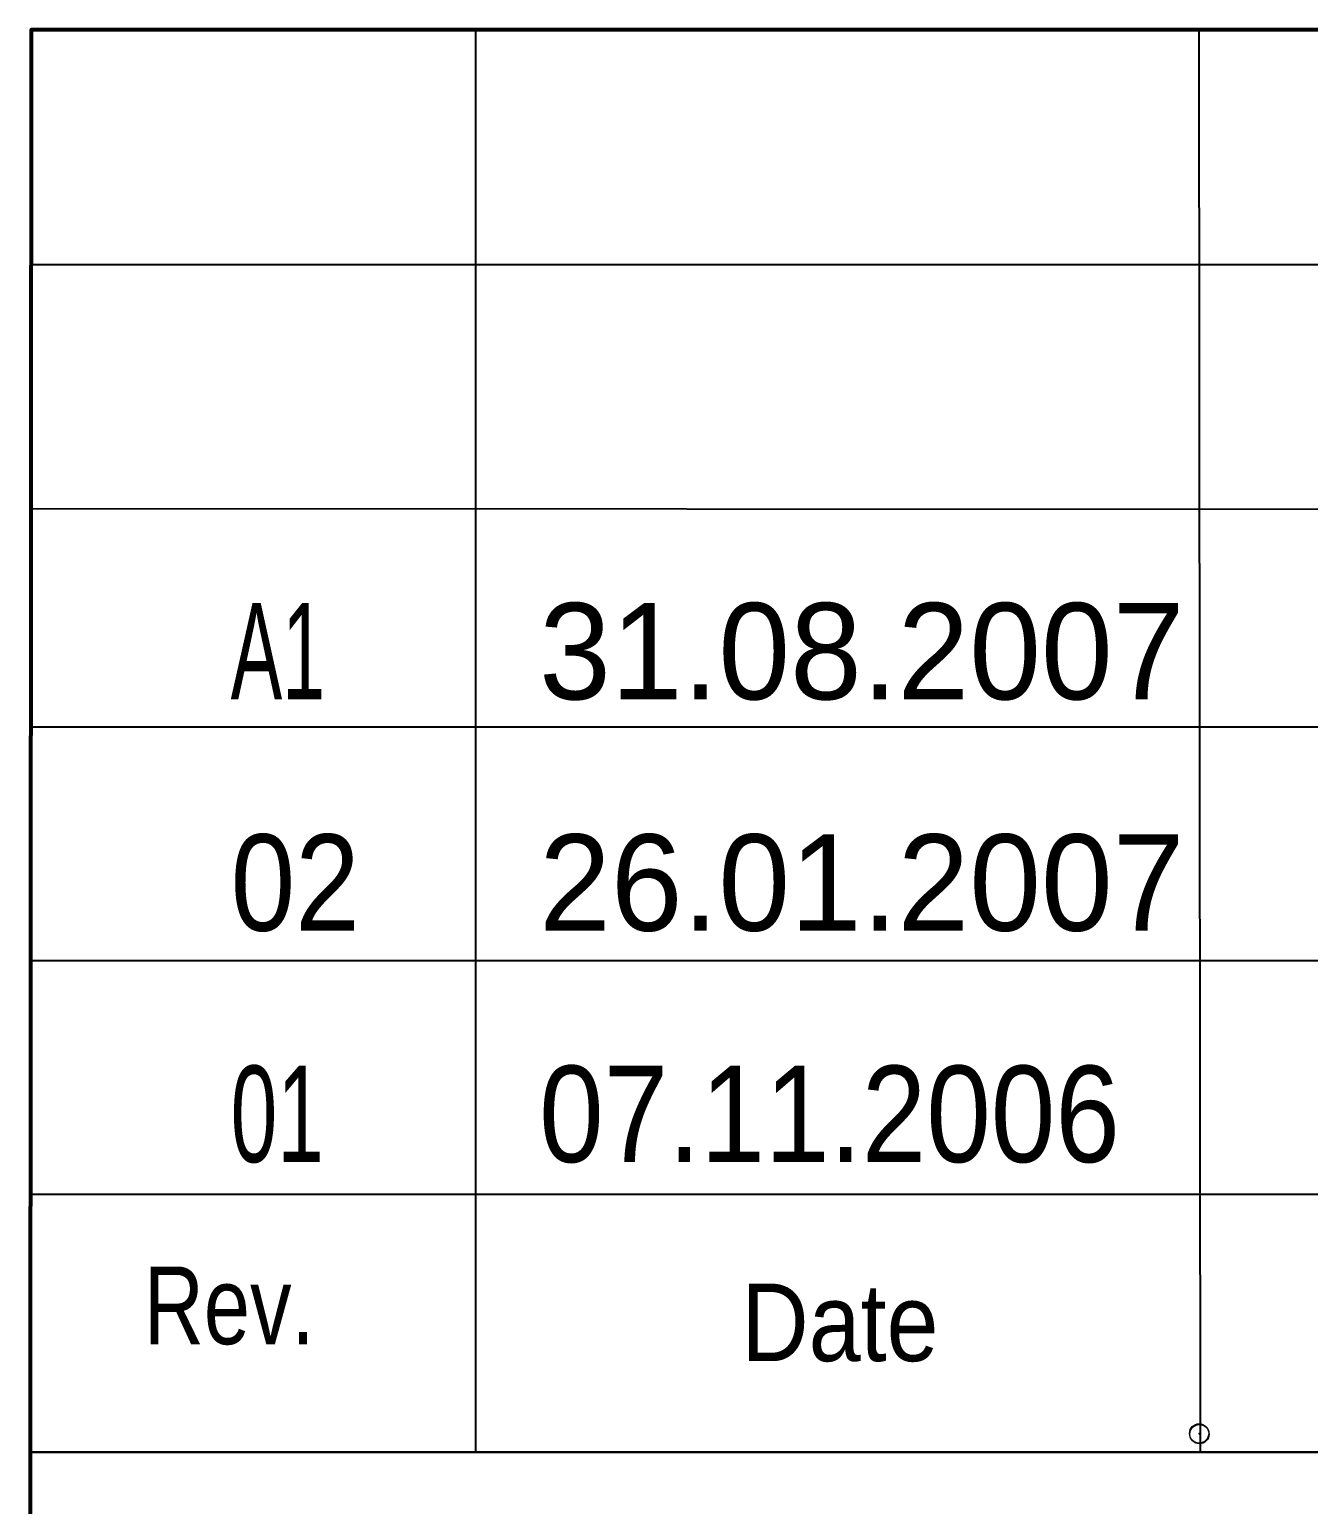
# Model space of a CAD drawing. Header units: millimetres. Extents: x 0 to 841, y 0 to 594.
# Drawn here: x 648.78 to 681.95, y 119.12 to 157.37 of the extents above; entities that cross this region are included whole.
import ezdxf

# ---------------------------------------------------------------- set-up
doc = ezdxf.new("R2010")
doc.units = ezdxf.units.MM
doc.header["$PDMODE"] = 32
doc.header["$PDSIZE"] = 0.5
doc.layers.add('1', color=7, linetype='Continuous', lineweight=13)
doc.layers.add('35', color=7, linetype='Continuous', lineweight=25)

msp = doc.modelspace()

# ---------------------------------------------------------------- linework, layer by layer
at = {"layer": '1', "lineweight": 25}
for p, q in [((660.347, 157.367), (660.347, 120.464)), ((660.347, 157.367), (660.347, 120.464)), ((679.106, 157.363), (679.143, 120.469)), ((679.106, 157.363), (679.143, 120.469)), ((648.825, 151.274), (829.269, 151.274)), ((648.825, 151.274), (829.269, 151.274)), ((648.827, 144.949), (829.268, 144.852)), ((648.827, 144.949), (829.268, 144.852)), ((648.828, 139.29), (829.27, 139.285)), ((648.828, 139.29), (829.27, 139.285)), ((648.817, 133.231), (829.275, 133.231)), ((648.817, 133.231), (829.275, 133.231)), ((648.813, 127.167), (829.263, 127.167)), ((648.813, 127.167), (829.263, 127.167))]:
    msp.add_line(p, q, dxfattribs=at)
at = {"layer": '1', "lineweight": 35}
msp.add_line((829.257, 120.491), (648.808, 120.475), dxfattribs=at)
msp.add_line((829.257, 120.491), (648.808, 120.475), dxfattribs=at)
msp.add_lwpolyline([(648.784, 84.124), (648.838, 157.37), (829.263, 157.37)], dxfattribs=at)
at = {"layer": '1', "lineweight": 53}
msp.add_lwpolyline([(648.784, 84.124), (648.838, 157.37), (829.263, 157.37)], dxfattribs=at)
at = {"layer": '1'}
for p in [(679.113, 120.967), (679.122, 120.947)]:
    msp.add_point(p, dxfattribs=at)

# ---------------------------------------------------------------- texts
for s, width, p in [('Rev.', 0.8, (651.75, 123.28)), ('Rev.', 0.8, (651.75, 123.28)), ('Date', 0.9, (667.239, 122.84)), ('Date', 0.9, (667.239, 122.84))]:
    msp.add_text(s, height=2.013, dxfattribs=dict(at, width=width)).set_placement(p)
at = {"layer": '35'}
for s, width, p in [('A1', 0.6, (654, 140)), ('02', 0.9, (654, 134)), ('01', 0.65, (654, 128)), ('07.11.2006', 0.9, (662, 128))]:
    msp.add_text(s, height=2.5, dxfattribs=dict(at, width=width)).set_placement(p)
for s, p in [('31.08.2007', (662, 140)), ('26.01.2007', (662, 134))]:
    msp.add_text(s, height=2.5, dxfattribs=at).set_placement(p)

doc.saveas('drawing.dxf')
